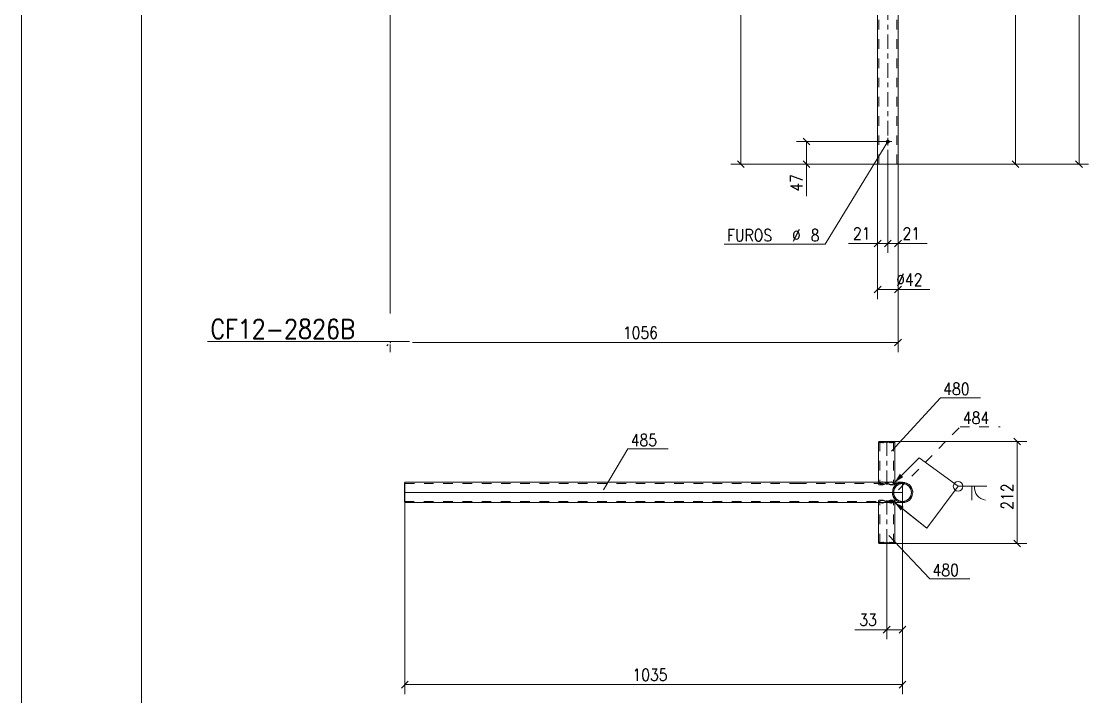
# Model space of a CAD drawing. Header units: millimetres. Extents: x 2 to 846, y 5 to 599.
# Drawn here: x 5 to 226.9, y 305.1 to 445.6 of the extents above; entities that cross this region are included whole.
import ezdxf

# ---------------------------------------------------------------- set-up
doc = ezdxf.new("R2010")
doc.units = ezdxf.units.MM
for name, pattern in [('XKITLINE00', [0]), ('XKITLINE02', [4, 2, -2]), ('XKITLINE03', [6, 3, -1, 1, -1])]:
    doc.linetypes.add(name, pattern=pattern)
for name, color, linetype, lineweight in [('Cota', 4, 'Continuous', 0), ('Marca da peça', 2, 'Continuous', 0), ('Marca do parafuso', 4, 'Continuous', 0), ('Outro tipo de objeto', 7, 'Continuous', 0), ('Parafuso', 3, 'Continuous', 0), ('Peça', 2, 'Continuous', 0), ('Solda', 1, 'Continuous', 0), ('Texto', 7, 'Continuous', 0)]:
    doc.layers.add(name, color=color, linetype=linetype, lineweight=lineweight)
doc.styles.add('ROMANS', font='ROMANS__.TTF')
doc.styles.add('SIMPLEX', font='SIMPLEX_.TTF')

# ---------------------------------------------------------------- blocks, each defined once
blk = doc.blocks.new('*A1')
at = {"layer": 'Parafuso'}
blk.add_hatch(color=7, dxfattribs=at).paths.add_polyline_path([(185.58, 420.55), (185.57, 420.53), (185.57, 420.51), (185.57, 420.49), (185.56, 420.48), (185.56, 420.46), (185.55, 420.44), (185.55, 420.42), (185.54, 420.4), (185.53, 420.38), (185.52, 420.37), (185.51, 420.35), (185.5, 420.33), (185.49, 420.32), (185.47, 420.3), (185.46, 420.29), (185.45, 420.28), (185.43, 420.26), (185.41, 420.25), (185.4, 420.24), (185.38, 420.23), (185.37, 420.22), (185.35, 420.21), (185.33, 420.2), (185.31, 420.2), (185.29, 420.19), (185.27, 420.18), (185.25, 420.18), (185.24, 420.18), (185.22, 420.17), (185.2, 420.17), (185.18, 420.17), (185.16, 420.17), (185.14, 420.17), (185.12, 420.18), (185.1, 420.18), (185.08, 420.18), (185.06, 420.19), (185.04, 420.2), (185.02, 420.2), (185.01, 420.21), (184.99, 420.22), (184.97, 420.23), (184.95, 420.24), (184.94, 420.25), (184.92, 420.26), (184.91, 420.28), (184.89, 420.29), (184.88, 420.3), (184.87, 420.32), (184.86, 420.33), (184.84, 420.35), (184.83, 420.37), (184.82, 420.38), (184.81, 420.4), (184.81, 420.42), (184.8, 420.44), (184.79, 420.46), (184.79, 420.48), (184.78, 420.49), (184.78, 420.51), (184.78, 420.53), (184.78, 420.55), (184.78, 420.57), (184.78, 420.59), (184.78, 420.61), (184.78, 420.63), (184.78, 420.65), (184.79, 420.67), (184.79, 420.69), (184.8, 420.71), (184.81, 420.73), (184.81, 420.74), (184.82, 420.76), (184.83, 420.78), (184.84, 420.8), (184.86, 420.81), (184.87, 420.83), (184.88, 420.84), (184.89, 420.86), (184.91, 420.87), (184.92, 420.88), (184.94, 420.89), (184.95, 420.91), (184.97, 420.92), (184.99, 420.93), (185.01, 420.93), (185.02, 420.94), (185.04, 420.95), (185.06, 420.96), (185.08, 420.96), (185.1, 420.97), (185.12, 420.97), (185.14, 420.97), (185.16, 420.97), (185.18, 420.97), (185.2, 420.97), (185.22, 420.97), (185.24, 420.97), (185.25, 420.97), (185.27, 420.96), (185.29, 420.96), (185.31, 420.95), (185.33, 420.94), (185.35, 420.93), (185.37, 420.93), (185.38, 420.92), (185.4, 420.91), (185.41, 420.89), (185.43, 420.88), (185.45, 420.87), (185.46, 420.86), (185.47, 420.84), (185.49, 420.83), (185.5, 420.81), (185.51, 420.8), (185.52, 420.78), (185.53, 420.76), (185.54, 420.74), (185.55, 420.73), (185.55, 420.71), (185.56, 420.69), (185.56, 420.67), (185.57, 420.65), (185.57, 420.63), (185.57, 420.61), (185.58, 420.59), (185.58, 420.57)], flags=17)
at = {"layer": 'Parafuso', "color": 7, "linetype": 'XKITLINE00', "lineweight": 0}
for p, q in [((185.98, 420.57), (184.38, 420.57)), ((185.18, 421.37), (185.18, 419.77))]:
    blk.add_line(p, q, dxfattribs=at)
blk = doc.blocks.new('*A2')
at = {"layer": 'Peça', "color": 4, "linetype": 'XKITLINE00', "lineweight": 0}
for p, q in [((183.06, 497.76), (183.22, 497.81)), ((183.06, 415.87), (183.06, 497.76)), ((183.22, 497.81), (186.68, 498.9)), ((186.68, 498.9), (187.3, 499.09)), ((187.3, 415.87), (187.3, 499.09)), ((187.3, 415.87), (183.06, 415.87))]:
    blk.add_line(p, q, dxfattribs=at)
at = {"layer": 'Peça', "color": 7, "linetype": 'XKITLINE02', "lineweight": 0}
for p, q in [((183.22, 497.81), (183.06, 497.76)), ((186.68, 498.9), (183.22, 497.81)), ((187.03, 499.01), (183.32, 497.84)), ((183.32, 415.87), (183.32, 497.84)), ((187.14, 499.04), (183.46, 497.89)), ((187.03, 415.87), (187.03, 499.01)), ((187.3, 499.09), (187.14, 499.04))]:
    blk.add_line(p, q, dxfattribs=at)
at = {"layer": 'Peça', "color": 7, "linetype": 'XKITLINE03', "lineweight": 0}
blk.add_line((185.18, 415.87), (185.18, 498.43), dxfattribs=at)
blk = doc.blocks.new('*A6')
at = {"layer": 'Peça', "color": 7, "linetype": 'XKITLINE02', "lineweight": 0}
for p, q in [((183.27, 345.78), (183.36, 345.97)), ((183.37, 345.62), (183.27, 345.78)), ((183.27, 345.46), (183.27, 345.78)), ((183.36, 345.97), (184.2, 345.97)), ((183.42, 345.54), (183.37, 345.62)), ((183.58, 345.46), (183.42, 345.54)), ((183.65, 345.9), (183.53, 345.66)), ((183.53, 336.97), (183.53, 345.66)), ((183.56, 345.62), (183.53, 345.66)), ((183.6, 345.54), (183.56, 345.62)), ((183.58, 345.46), (183.61, 345.46)), ((183.6, 345.54), (183.64, 345.53)), ((183.64, 345.53), (183.78, 345.46)), ((184.11, 345.89), (183.65, 345.9)), ((184.09, 345.37), (183.93, 345.37)), ((184.01, 345.39), (184.09, 345.37)), ((184.09, 345.37), (184.37, 345.44)), ((184.8, 345.64), (184.11, 345.89)), ((184.2, 345.97), (184.77, 345.77)), ((184.37, 345.44), (184.92, 345.54)), ((184.77, 345.77), (185.15, 345.54)), ((184.97, 345.54), (184.8, 345.64)), ((184.92, 345.54), (185.09, 345.64)), ((185.52, 345.44), (184.97, 345.54)), ((185.09, 345.64), (185.78, 345.89)), ((185.15, 345.54), (185.63, 345.46)), ((185.8, 345.37), (185.52, 345.44)), ((185.63, 345.46), (185.96, 345.37)), ((185.78, 345.89), (186.24, 345.9)), ((185.8, 345.37), (186.09, 345.45)), ((185.96, 345.37), (185.8, 345.37)), ((186.53, 345.97), (185.93, 345.97)), ((185.96, 345.37), (186.31, 345.46)), ((186.09, 345.45), (186.29, 345.54)), ((186.24, 345.9), (186.36, 345.66)), ((186.36, 345.66), (186.29, 345.54)), ((186.31, 345.46), (186.47, 345.54)), ((186.36, 336.97), (186.36, 345.66)), ((186.47, 345.54), (186.62, 345.78)), ((183.27, 337.17), (183.37, 337.1)), ((183.37, 337.1), (183.4, 337.22)), ((183.68, 337.07), (183.4, 337.22)), ((183.95, 337.22), (183.68, 337.07)), ((184.16, 337.1), (183.95, 337.22)), ((184.77, 337.17), (184.16, 337.1)), ((184.77, 337.17), (185.41, 337.1)), ((185.41, 337.1), (185.63, 337.22)), ((185.97, 337.07), (185.63, 337.22)), ((186.31, 337.22), (185.97, 337.07)), ((186.39, 337.1), (186.31, 337.22)), ((186.62, 337.17), (186.39, 337.1))]:
    blk.add_line(p, q, dxfattribs=at)
at = {"layer": 'Peça', "color": 4, "linetype": 'XKITLINE00', "lineweight": 0}
for p, q in [((183.27, 337.17), (183.27, 345.46)), ((183.61, 345.46), (183.93, 345.37)), ((183.78, 345.46), (183.8, 345.45)), ((183.8, 345.45), (184.01, 345.39)), ((183.93, 345.37), (184.26, 345.46)), ((184.73, 345.54), (184.26, 345.46)), ((185.12, 345.77), (184.73, 345.54)), ((185.12, 345.77), (185.69, 345.97)), ((185.69, 345.97), (186.53, 345.97)), ((186.62, 345.78), (186.53, 345.97)), ((186.62, 345.78), (186.62, 337.17)), ((183.27, 337.17), (183.5, 337.1)), ((183.38, 336.97), (183.27, 337.17)), ((186.45, 336.97), (183.38, 336.97)), ((183.5, 337.1), (183.58, 337.22)), ((183.58, 337.22), (183.92, 337.07)), ((183.92, 337.07), (184.26, 337.22)), ((184.26, 337.22), (184.48, 337.1)), ((184.48, 337.1), (185.12, 337.17)), ((185.12, 337.17), (185.73, 337.1)), ((185.73, 337.1), (185.93, 337.22)), ((186.21, 337.07), (185.93, 337.22)), ((186.48, 337.22), (186.21, 337.07)), ((186.51, 336.97), (186.45, 336.97)), ((186.52, 337.1), (186.48, 337.22)), ((186.62, 337.17), (186.51, 336.97)), ((186.52, 337.1), (186.62, 337.17))]:
    blk.add_line(p, q, dxfattribs=at)
at = {"layer": 'Peça', "color": 7, "linetype": 'XKITLINE03', "lineweight": 0}
blk.add_line((184.94, 345.97), (184.94, 336.97), dxfattribs=at)
blk = doc.blocks.new('*A7')
at = {"layer": 'Peça', "color": 4, "linetype": 'XKITLINE00', "lineweight": 0}
for p, q in [((183.27, 357.98), (183.38, 358.18)), ((183.5, 358.05), (183.27, 357.98)), ((183.27, 357.98), (183.27, 349.7)), ((183.38, 358.18), (183.56, 358.18)), ((183.58, 357.93), (183.5, 358.05)), ((183.56, 358.18), (186.51, 358.18)), ((183.92, 358.08), (183.58, 357.93)), ((184.26, 357.93), (183.92, 358.08)), ((184.48, 358.05), (184.26, 357.93)), ((185.12, 357.98), (184.48, 358.05)), ((185.73, 358.05), (185.12, 357.98)), ((185.93, 357.93), (185.73, 358.05)), ((186.21, 358.08), (185.93, 357.93)), ((186.48, 357.93), (186.21, 358.08)), ((186.52, 358.05), (186.48, 357.93)), ((186.62, 357.98), (186.51, 358.18)), ((186.62, 357.98), (186.52, 358.05)), ((186.62, 349.37), (186.62, 357.98)), ((183.62, 349.7), (183.93, 349.78)), ((183.78, 349.7), (183.8, 349.7)), ((183.8, 349.7), (184.01, 349.76)), ((183.93, 349.78), (184.26, 349.69)), ((184.26, 349.69), (184.73, 349.61)), ((184.73, 349.61), (185.12, 349.38)), ((185.12, 349.38), (185.69, 349.18)), ((186.48, 349.18), (185.69, 349.18)), ((186.48, 349.18), (186.53, 349.18)), ((186.53, 349.18), (186.62, 349.37))]:
    blk.add_line(p, q, dxfattribs=at)
at = {"layer": 'Peça', "color": 7, "linetype": 'XKITLINE02', "lineweight": 0}
for p, q in [((183.27, 357.98), (183.37, 358.05)), ((183.37, 358.05), (183.4, 357.93)), ((183.4, 357.93), (183.68, 358.08)), ((183.53, 358.18), (183.53, 349.49)), ((183.56, 358.18), (183.53, 358.18)), ((183.68, 358.08), (183.95, 357.93)), ((183.95, 357.93), (184.16, 358.05)), ((184.16, 358.05), (184.77, 357.98)), ((184.77, 357.98), (185.41, 358.05)), ((185.41, 358.05), (185.63, 357.93)), ((185.63, 357.93), (185.97, 358.08)), ((185.97, 358.08), (186.31, 357.93)), ((186.31, 357.93), (186.39, 358.05)), ((186.36, 358.18), (186.36, 349.49)), ((186.39, 358.05), (186.62, 357.98)), ((183.27, 349.7), (183.27, 349.37)), ((183.27, 349.37), (183.42, 349.61)), ((183.36, 349.18), (183.27, 349.37)), ((183.36, 349.18), (184.2, 349.18)), ((183.42, 349.61), (183.58, 349.69)), ((183.53, 349.49), (183.6, 349.61)), ((183.53, 349.49), (183.65, 349.25)), ((183.58, 349.69), (183.62, 349.7)), ((183.6, 349.61), (183.64, 349.62)), ((183.64, 349.62), (183.78, 349.7)), ((184.11, 349.26), (183.65, 349.25)), ((183.93, 349.78), (184.09, 349.78)), ((184.01, 349.76), (184.09, 349.78)), ((184.09, 349.78), (184.37, 349.7)), ((184.8, 349.51), (184.11, 349.26)), ((184.2, 349.18), (184.77, 349.38)), ((184.92, 349.61), (184.37, 349.7)), ((185.15, 349.61), (184.77, 349.38)), ((184.8, 349.51), (184.97, 349.61)), ((185.09, 349.51), (184.92, 349.61)), ((184.97, 349.61), (185.52, 349.71)), ((185.09, 349.51), (185.78, 349.26)), ((185.63, 349.69), (185.15, 349.61)), ((185.52, 349.71), (185.8, 349.78)), ((185.96, 349.78), (185.63, 349.69)), ((185.78, 349.26), (186.24, 349.25)), ((185.8, 349.78), (186.09, 349.7)), ((185.8, 349.78), (185.96, 349.78)), ((186.31, 349.69), (185.96, 349.78)), ((186.29, 349.61), (186.09, 349.7)), ((186.36, 349.49), (186.24, 349.25)), ((186.36, 349.49), (186.29, 349.61)), ((186.47, 349.61), (186.31, 349.69)), ((186.62, 349.37), (186.47, 349.61))]:
    blk.add_line(p, q, dxfattribs=at)
at = {"layer": 'Peça', "color": 7, "linetype": 'XKITLINE03', "lineweight": 0}
blk.add_line((184.94, 349.18), (184.94, 358.18), dxfattribs=at)
blk = doc.blocks.new('*A8')
at = {"layer": 'Peça', "color": 7, "linetype": 'XKITLINE02', "lineweight": 0}
for p, q in [((186.29, 348.39), (186.12, 347.57)), ((186.75, 349.07), (186.29, 348.39)), ((186.53, 348.28), (186.93, 348.89)), ((187.43, 349.53), (186.75, 349.07)), ((186.93, 348.89), (187.53, 349.29)), ((188.24, 349.69), (187.43, 349.53)), ((187.53, 349.29), (188.24, 349.43)), ((188.24, 349.43), (188.95, 349.29)), ((188.95, 349.29), (189.56, 348.89)), ((189.56, 348.89), (189.96, 348.28)), ((186.12, 347.57), (186.29, 346.76)), ((186.29, 346.76), (186.75, 346.08)), ((186.39, 347.57), (186.53, 348.28)), ((186.53, 346.86), (186.39, 347.57)), ((186.93, 346.26), (186.53, 346.86)), ((187.53, 345.86), (186.93, 346.26)), ((189.56, 346.26), (188.95, 345.86)), ((189.96, 346.86), (189.56, 346.26)), ((189.96, 348.28), (190.1, 347.57)), ((190.1, 347.57), (189.96, 346.86)), ((186.75, 346.08), (187.43, 345.62)), ((187.43, 345.62), (188.24, 345.45)), ((188.24, 345.72), (187.53, 345.86)), ((188.95, 345.86), (188.24, 345.72))]:
    blk.add_line(p, q, dxfattribs=at)
at = {"layer": 'Peça', "color": 4, "linetype": 'XKITLINE00', "lineweight": 0}
for p, q in [((189.06, 349.53), (188.24, 349.69)), ((189.74, 349.07), (189.06, 349.53)), ((190.2, 348.39), (189.74, 349.07)), ((190.36, 347.57), (190.2, 348.39)), ((189.74, 346.08), (190.2, 346.76)), ((190.2, 346.76), (190.36, 347.57)), ((188.24, 345.45), (189.06, 345.62)), ((188.24, 345.45), (188.24, 345.45)), ((189.06, 345.62), (189.74, 346.08))]:
    blk.add_line(p, q, dxfattribs=at)
at = {"layer": 'Peça', "color": 7, "linetype": 'XKITLINE02', "lineweight": 0}
for radius, start, end in [(2.12, 360, 180), (1.85, 360, 180), (2.12, 180, 360), (1.85, 180, 360)]:
    blk.add_arc((188.24, 347.57), radius, start, end, dxfattribs=at)
blk = doc.blocks.new('*A9')
at = {"layer": 'Peça', "color": 4, "linetype": 'XKITLINE00', "lineweight": 0}
for p, q in [((84.71, 348.39), (84.7, 347.58)), ((84.72, 349.07), (84.71, 348.39)), ((84.71, 348.29), (84.72, 348.89)), ((84.73, 349.53), (84.72, 349.07)), ((84.72, 348.89), (84.73, 349.29)), ((84.74, 349.7), (84.73, 349.53)), ((84.73, 349.29), (84.74, 349.43)), ((84.74, 349.7), (184.24, 349.7)), ((84.76, 349.53), (84.74, 349.7)), ((84.74, 349.43), (84.76, 349.29)), ((84.77, 349.07), (84.76, 349.53)), ((84.76, 349.29), (84.77, 348.89)), ((84.78, 348.39), (84.77, 349.07)), ((84.77, 348.89), (84.78, 348.29)), ((84.79, 347.58), (84.78, 348.39)), ((186.62, 349.7), (188.24, 349.7)), ((188.24, 349.7), (189.05, 349.53)), ((189.05, 349.53), (189.74, 349.07)), ((189.74, 349.07), (190.19, 348.39)), ((190.19, 348.39), (190.35, 347.58)), ((84.7, 347.58), (84.71, 346.76)), ((84.71, 347.58), (84.71, 348.29)), ((84.71, 346.87), (84.71, 347.58)), ((84.72, 346.26), (84.71, 346.87)), ((84.71, 346.76), (84.72, 346.08)), ((84.73, 345.86), (84.72, 346.26)), ((84.77, 346.26), (84.76, 345.86)), ((84.78, 346.87), (84.77, 346.26)), ((84.77, 346.08), (84.78, 346.76)), ((84.78, 348.29), (84.78, 347.58)), ((84.78, 347.58), (84.78, 346.87)), ((84.78, 346.76), (84.79, 347.58)), ((190.19, 346.76), (189.74, 346.08)), ((190.35, 347.58), (190.19, 346.76)), ((84.72, 346.08), (84.73, 345.62)), ((84.74, 345.72), (84.73, 345.86)), ((84.73, 345.62), (84.74, 345.46)), ((84.76, 345.86), (84.74, 345.72)), ((84.74, 345.46), (84.76, 345.62)), ((84.74, 345.46), (184.25, 345.46)), ((84.76, 345.62), (84.77, 346.08)), ((186.62, 345.46), (188.24, 345.46)), ((189.05, 345.62), (188.24, 345.46)), ((189.74, 346.08), (189.05, 345.62))]:
    blk.add_line(p, q, dxfattribs=at)
at = {"layer": 'Peça', "color": 7, "linetype": 'XKITLINE02', "lineweight": 0}
for p, q in [((84.74, 349.43), (84.76, 349.43)), ((84.76, 349.43), (166.25, 349.43)), ((166.25, 349.43), (188.24, 349.43)), ((184.24, 349.7), (184.26, 349.7)), ((184.26, 349.7), (186.62, 349.7)), ((186.12, 347.58), (186.29, 348.39)), ((186.29, 348.39), (186.75, 349.07)), ((186.93, 348.89), (186.53, 348.29)), ((186.75, 349.07), (187.43, 349.53)), ((187.53, 349.29), (186.93, 348.89)), ((187.43, 349.53), (188.24, 349.7)), ((188.24, 349.43), (187.53, 349.29)), ((188.95, 349.29), (188.24, 349.43)), ((189.55, 348.89), (188.95, 349.29)), ((189.95, 348.29), (189.55, 348.89)), ((186.29, 346.76), (186.12, 347.58)), ((186.75, 346.08), (186.29, 346.76)), ((186.53, 348.29), (186.39, 347.58)), ((186.39, 347.58), (186.53, 346.87)), ((186.53, 346.87), (186.93, 346.26)), ((186.93, 346.26), (187.53, 345.86)), ((188.95, 345.86), (189.55, 346.26)), ((189.55, 346.26), (189.95, 346.87)), ((190.09, 347.58), (189.95, 348.29)), ((189.95, 346.87), (190.09, 347.58)), ((84.74, 345.72), (188.24, 345.72)), ((184.25, 345.46), (186.62, 345.46)), ((187.43, 345.62), (186.75, 346.08)), ((188.24, 345.46), (187.43, 345.62)), ((187.53, 345.86), (188.24, 345.72)), ((188.24, 345.72), (188.95, 345.86))]:
    blk.add_line(p, q, dxfattribs=at)
at = {"layer": 'Peça', "color": 7, "linetype": 'XKITLINE03', "lineweight": 0}
for p, q in [((86.82, 347.58), (84.74, 347.58)), ((88.89, 347.58), (86.82, 347.58)), ((90.95, 347.58), (88.89, 347.58)), ((93.02, 347.58), (90.95, 347.58)), ((95.08, 347.58), (93.02, 347.58)), ((97.14, 347.58), (95.08, 347.58)), ((99.2, 347.58), (97.14, 347.58)), ((101.25, 347.58), (99.2, 347.58)), ((103.3, 347.58), (101.25, 347.58)), ((105.34, 347.58), (103.3, 347.58)), ((107.37, 347.58), (105.34, 347.58)), ((109.4, 347.58), (107.37, 347.58)), ((111.42, 347.58), (109.4, 347.58)), ((113.44, 347.58), (111.42, 347.58)), ((115.44, 347.58), (113.44, 347.58)), ((117.44, 347.58), (115.44, 347.58)), ((119.43, 347.58), (117.44, 347.58)), ((121.4, 347.58), (119.43, 347.58)), ((123.37, 347.58), (121.4, 347.58)), ((125.33, 347.58), (123.37, 347.58)), ((127.27, 347.58), (125.33, 347.58)), ((129.21, 347.58), (127.27, 347.58)), ((131.13, 347.58), (129.21, 347.58)), ((133.04, 347.58), (131.13, 347.58)), ((134.94, 347.58), (133.04, 347.58)), ((136.82, 347.58), (134.94, 347.58)), ((138.69, 347.58), (136.82, 347.58)), ((140.54, 347.58), (138.69, 347.58)), ((142.38, 347.58), (140.54, 347.58)), ((144.2, 347.58), (142.38, 347.58)), ((146.01, 347.58), (144.2, 347.58)), ((147.79, 347.58), (146.01, 347.58)), ((149.57, 347.58), (147.79, 347.58)), ((151.32, 347.58), (149.57, 347.58)), ((153.06, 347.58), (151.32, 347.58)), ((154.78, 347.58), (153.06, 347.58)), ((156.48, 347.58), (154.78, 347.58)), ((158.16, 347.58), (156.48, 347.58)), ((159.82, 347.58), (158.16, 347.58)), ((161.46, 347.58), (159.82, 347.58)), ((163.08, 347.58), (161.46, 347.58)), ((164.68, 347.58), (163.08, 347.58)), ((166.25, 347.58), (164.68, 347.58)), ((167.81, 347.58), (166.25, 347.58)), ((169.34, 347.58), (167.81, 347.58)), ((170.85, 347.58), (169.34, 347.58)), ((172.34, 347.58), (170.85, 347.58)), ((173.8, 347.58), (172.34, 347.58)), ((175.24, 347.58), (173.8, 347.58)), ((176.66, 347.58), (175.24, 347.58)), ((178.05, 347.58), (176.66, 347.58)), ((179.41, 347.58), (178.05, 347.58)), ((180.75, 347.58), (179.41, 347.58)), ((182.07, 347.58), (180.75, 347.58)), ((183.36, 347.58), (182.07, 347.58)), ((184.62, 347.58), (183.36, 347.58)), ((185.85, 347.58), (184.62, 347.58)), ((187.06, 347.58), (185.85, 347.58)), ((188.24, 347.58), (187.06, 347.58))]:
    blk.add_line(p, q, dxfattribs=at)
blk = doc.blocks.new('*A10')
at = {"layer": 'Parafuso'}
for points in [[(188.64, 349.69), (188.64, 349.43), (187.84, 349.43), (187.84, 349.69)], [(188.64, 345.72), (188.64, 345.45), (187.84, 345.45), (187.84, 345.72)]]:
    blk.add_hatch(color=7, dxfattribs=at).paths.add_polyline_path(points, flags=17)
at = {"layer": 'Parafuso', "color": 7, "linetype": 'XKITLINE00', "lineweight": 0}
for p, q in [((187.84, 349.69), (187.84, 349.43)), ((188.24, 349.7), (188.24, 345.46)), ((188.64, 349.69), (188.64, 349.43)), ((187.84, 345.72), (187.84, 345.45)), ((188.64, 345.72), (188.64, 345.45))]:
    blk.add_line(p, q, dxfattribs=at)
blk = doc.blocks.new('*A62')
at = {"layer": 'Cota', "color": 7, "linetype": 'XKITLINE00', "lineweight": 0}
for p, q in [((211, 499.8), (212.42, 498.38)), ((187.3, 499.09), (213.71, 499.09)), ((211.71, 415.87), (211.71, 499.09)), ((185.18, 415.87), (213.71, 415.87)), ((211, 416.58), (212.42, 415.17))]:
    blk.add_line(p, q, dxfattribs=at)
at = {"layer": 'Cota', "color": 3}
for p in [(211.71, 499.09), (211.71, 415.87)]:
    blk.add_point(p, dxfattribs=at)
at = {"layer": 'Cota', "color": 3, "style": 'SIMPLEX', "width": 0.85}
blk.add_text('832', height=2.5, rotation=90.0002, dxfattribs=at).set_placement((210.91, 454))
blk = doc.blocks.new('*A63')
at = {"layer": 'Cota', "color": 7, "linetype": 'XKITLINE00', "lineweight": 0}
for p, q in [((153.91, 503.74), (155.32, 502.33)), ((181.88, 503.04), (152.56, 503.04)), ((154.61, 415.87), (154.61, 503.04)), ((187.3, 415.87), (152.56, 415.87)), ((153.91, 416.58), (155.32, 415.17))]:
    blk.add_line(p, q, dxfattribs=at)
at = {"layer": 'Cota', "color": 3}
for p in [(154.61, 503.04), (154.61, 415.87)]:
    blk.add_point(p, dxfattribs=at)
at = {"layer": 'Cota', "color": 3, "style": 'ROMANS', "width": 0.85}
blk.add_text('872', height=2.5, rotation=90.0002, dxfattribs=at).set_placement((153.81, 455.88))
blk = doc.blocks.new('*A65')
at = {"layer": 'Cota', "color": 7, "linetype": 'XKITLINE00', "lineweight": 0}
for p, q in [((224.22, 557.23), (225.64, 555.82)), ((81.72, 556.52), (226.93, 556.52)), ((224.93, 415.87), (224.93, 556.52)), ((187.3, 415.87), (226.93, 415.87)), ((224.22, 416.58), (225.64, 415.17))]:
    blk.add_line(p, q, dxfattribs=at)
at = {"layer": 'Cota', "color": 3}
for p in [(224.93, 556.52), (224.93, 415.87)]:
    blk.add_point(p, dxfattribs=at)
at = {"layer": 'Cota', "color": 3, "style": 'ROMANS', "width": 0.85}
blk.add_text('1407', height=2.5, rotation=90.0002, dxfattribs=at).set_placement((224.13, 481.43))
blk = doc.blocks.new('*A66')
at = {"layer": 'Cota', "color": 7, "linetype": 'XKITLINE00', "lineweight": 0}
for p, q in [((183.06, 415.87), (183.06, 387.8)), ((187.3, 415.87), (187.3, 387.8)), ((183.76, 390.5), (182.35, 389.09)), ((183.06, 389.8), (187.3, 389.8)), ((188, 390.5), (186.59, 389.09)), ((187.3, 389.8), (193.94, 389.8)), ((187.3, 389.8), (193.94, 389.8))]:
    blk.add_line(p, q, dxfattribs=at)
at = {"layer": 'Cota', "color": 3}
for p in [(183.06, 389.8), (187.3, 389.8)]:
    blk.add_point(p, dxfattribs=at)
at = {"layer": 'Cota', "color": 3, "style": 'ROMANS', "width": 0.85}
blk.add_text('Ø42', height=2.5, dxfattribs=at).set_placement((186.92, 390.6))
blk = doc.blocks.new('*A67')
at = {"layer": 'Cota', "color": 7, "linetype": 'XKITLINE00', "lineweight": 0}
for p, q in [((183.06, 415.87), (183.06, 397.4)), ((185.18, 415.87), (185.18, 397.4)), ((183.76, 400.1), (182.35, 398.69)), ((185.88, 400.1), (184.47, 398.69)), ((183.06, 399.4), (177.01, 399.4)), ((183.06, 399.4), (177.01, 399.4)), ((183.06, 399.4), (185.18, 399.4))]:
    blk.add_line(p, q, dxfattribs=at)
at = {"layer": 'Cota', "color": 3}
for p in [(183.06, 399.4), (185.18, 399.4)]:
    blk.add_point(p, dxfattribs=at)
at = {"layer": 'Cota', "color": 3, "style": 'SIMPLEX', "width": 0.85}
blk.add_text('21', height=2.5, dxfattribs=at).set_placement((177.94, 400.2))
blk = doc.blocks.new('*A68')
at = {"layer": 'Cota', "color": 7, "linetype": 'XKITLINE00', "lineweight": 0}
for p, q in [((185.18, 415.87), (185.18, 397.4)), ((187.3, 415.87), (187.3, 397.4)), ((185.88, 400.1), (184.47, 398.69)), ((188, 400.1), (186.59, 398.69)), ((185.18, 399.4), (187.3, 399.4)), ((187.3, 399.4), (193.35, 399.4)), ((187.3, 399.4), (193.35, 399.4))]:
    blk.add_line(p, q, dxfattribs=at)
at = {"layer": 'Cota', "color": 3}
for p in [(185.18, 399.4), (187.3, 399.4)]:
    blk.add_point(p, dxfattribs=at)
at = {"layer": 'Cota', "color": 3, "style": 'SIMPLEX', "width": 0.85}
blk.add_text('21', height=2.5, dxfattribs=at).set_placement((188.23, 400.2))
blk = doc.blocks.new('*A69')
at = {"layer": 'Cota', "color": 7, "linetype": 'XKITLINE00', "lineweight": 0}
for p, q in [((185.18, 420.57), (166.22, 420.57)), ((167.56, 421.28), (168.98, 419.87)), ((168.27, 415.87), (168.27, 420.57)), ((183.06, 415.87), (166.22, 415.87)), ((167.56, 416.58), (168.98, 415.17)), ((168.27, 415.87), (168.27, 409.23)), ((168.27, 415.87), (168.27, 409.23))]:
    blk.add_line(p, q, dxfattribs=at)
at = {"layer": 'Cota', "color": 3}
for p in [(168.27, 420.57), (168.27, 415.87)]:
    blk.add_point(p, dxfattribs=at)
at = {"layer": 'Cota', "color": 3, "style": 'ROMANS', "width": 0.85}
blk.add_text('47', height=2.5, rotation=90.0002, dxfattribs=at).set_placement((167.47, 410.16))
blk = doc.blocks.new('*A70')
at = {"layer": 'Cota', "color": 7, "linetype": 'XKITLINE00', "lineweight": 0}
for p, q in [((81.72, 556.52), (81.72, 384.78)), ((187.3, 415.87), (187.3, 393.6)), ((187.3, 390.1), (187.3, 376.77)), ((188, 379.48), (186.59, 378.06)), ((81.33, 378.38), (81.01, 378.06)), ((81.72, 378.38), (81.72, 376.77)), ((86.33, 378.77), (187.3, 378.77))]:
    blk.add_line(p, q, dxfattribs=at)
at = {"layer": 'Cota', "color": 3}
for p in [(81.72, 378.77), (187.3, 378.77)]:
    blk.add_point(p, dxfattribs=at)
at = {"layer": 'Cota', "color": 3, "style": 'SIMPLEX', "width": 0.85}
blk.add_text('1056', height=2.5, dxfattribs=at).set_placement((130.1, 379.57))
blk = doc.blocks.new('*A73')
at = {"layer": 'Texto', "color": 4, "linetype": 'XKITLINE00', "lineweight": 0}
blk.add_line((43.75, 378.98), (85.73, 378.98), dxfattribs=at)
at = {"layer": 'Texto', "color": 4, "style": 'ROMANS', "width": 0.85}
blk.add_text('CF12-2826B', height=4, dxfattribs=at).set_placement((44.35, 379.58))
blk = doc.blocks.new('*A75')
at = {"layer": 'Marca do parafuso', "color": 7, "linetype": 'XKITLINE00', "lineweight": 0}
for p, q in [((185.18, 420.57), (172.14, 399.23)), ((183.87, 418.44), (185.18, 420.57)), ((151.15, 399.23), (172.14, 399.23))]:
    blk.add_line(p, q, dxfattribs=at)
at = {"layer": 'Marca do parafuso', "color": 3, "style": 'ROMANS', "width": 0.85}
for s, p in [('FUROS', (151.75, 399.83)), ('Ø', (165.28, 399.83)), ('8', (169.15, 399.83))]:
    blk.add_text(s, height=2.5, dxfattribs=at).set_placement(p)
blk = doc.blocks.new('*A79')
at = {"layer": 'Cota', "color": 7, "linetype": 'XKITLINE00', "lineweight": 0}
for p, q in [((184.94, 358.18), (214.06, 358.18)), ((211.35, 358.88), (212.76, 357.47)), ((212.06, 336.97), (212.06, 358.18)), ((211.35, 337.68), (212.76, 336.27)), ((183.38, 336.97), (214.06, 336.97))]:
    blk.add_line(p, q, dxfattribs=at)
at = {"layer": 'Cota', "color": 3}
for p in [(212.06, 358.18), (212.06, 336.97)]:
    blk.add_point(p, dxfattribs=at)
at = {"layer": 'Cota', "color": 3, "style": 'ROMANS', "width": 0.85}
blk.add_text('212', height=2.5, rotation=90.0002, dxfattribs=at).set_placement((211.26, 344))
blk = doc.blocks.new('*A80')
at = {"layer": 'Cota', "color": 7, "linetype": 'XKITLINE00', "lineweight": 0}
for p, q in [((84.74, 347.58), (84.74, 305.6)), ((188.24, 347.58), (188.24, 305.6)), ((85.45, 308.31), (84.04, 306.89)), ((84.74, 307.6), (188.24, 307.6)), ((188.95, 308.31), (187.54, 306.89))]:
    blk.add_line(p, q, dxfattribs=at)
at = {"layer": 'Cota', "color": 3}
for p in [(84.74, 307.6), (188.24, 307.6)]:
    blk.add_point(p, dxfattribs=at)
at = {"layer": 'Cota', "color": 3, "style": 'SIMPLEX', "width": 0.85}
blk.add_text('1035', height=2.5, dxfattribs=at).set_placement((132.09, 308.4))
blk = doc.blocks.new('*A81')
at = {"layer": 'Cota', "color": 7, "linetype": 'XKITLINE00', "lineweight": 0}
for p, q in [((188.24, 345.45), (188.24, 317.03)), ((184.94, 336.97), (184.94, 317.03)), ((185.65, 319.74), (184.24, 318.32)), ((188.95, 319.74), (187.54, 318.32)), ((184.94, 319.03), (178.3, 319.03)), ((184.94, 319.03), (178.3, 319.03)), ((184.94, 319.03), (188.24, 319.03))]:
    blk.add_line(p, q, dxfattribs=at)
at = {"layer": 'Cota', "color": 3}
for p in [(184.94, 319.03), (188.24, 319.03)]:
    blk.add_point(p, dxfattribs=at)
at = {"layer": 'Cota', "color": 3, "style": 'ROMANS', "width": 0.85}
blk.add_text('33', height=2.5, dxfattribs=at).set_placement((179.24, 319.83))
blk = doc.blocks.new('*A82')
at = {"layer": 'Solda'}
for points in [[(186.62, 349.69), (187.67, 351.47), (188.38, 350.77)], [(186.62, 345.46), (188.49, 344.6), (187.87, 343.82)], [(186.62, 345.45), (188.49, 344.6), (187.87, 343.82)]]:
    blk.add_hatch(color=7, dxfattribs=at).paths.add_polyline_path(points, flags=17)
at = {"layer": 'Solda', "color": 7, "linetype": 'XKITLINE00', "lineweight": 0}
for p, q in [((186.62, 349.69), (191.66, 354.8)), ((191.66, 354.8), (199.79, 348.86)), ((193.28, 340.13), (199.79, 348.86)), ((193.28, 340.13), (199.79, 348.86)), ((199.79, 348.86), (205.79, 348.86)), ((186.62, 345.46), (193.28, 340.13)), ((186.62, 345.45), (193.28, 340.13))]:
    blk.add_line(p, q, dxfattribs=at)
at = {"layer": 'Solda', "color": 3, "linetype": 'XKITLINE00', "lineweight": 0}
blk.add_line((202.65, 348.86), (202.65, 346), dxfattribs=at)
for centre, radius, start, end in [((199.79, 348.86), 1, 90, 270), ((199.79, 348.86), 1, 270, 90), ((205.79, 348.57), 2.59, 173.6598, 263.6598)]:
    blk.add_arc(centre, radius, start, end, dxfattribs=at)
blk = doc.blocks.new('*A83')
at = {"layer": 'Marca da peça', "color": 7, "linetype": 'XKITLINE00', "lineweight": 0}
for p, q in [((185.41, 338.61), (193.88, 329.59)), ((193.88, 329.59), (202.23, 329.59))]:
    blk.add_line(p, q, dxfattribs=at)
at = {"layer": 'Marca da peça', "color": 4, "style": 'ROMANS', "width": 0.85}
blk.add_text('480', height=2.5, dxfattribs=at).set_placement((194.48, 330.19))
blk = doc.blocks.new('*A84')
at = {"layer": 'Marca da peça', "color": 7, "linetype": 'XKITLINE00', "lineweight": 0}
for p, q in [((185.97, 356.19), (196.1, 367.27)), ((196.1, 367.27), (204.46, 367.27))]:
    blk.add_line(p, q, dxfattribs=at)
at = {"layer": 'Marca da peça', "color": 4, "style": 'ROMANS', "width": 0.85}
blk.add_text('480', height=2.5, dxfattribs=at).set_placement((196.7, 367.87))
blk = doc.blocks.new('*A85')
at = {"layer": 'Marca da peça', "color": 7, "linetype": 'XKITLINE02', "lineweight": 0}
for p, q in [((187.41, 348.14), (200.19, 361.24)), ((200.19, 361.24), (208.55, 361.24))]:
    blk.add_line(p, q, dxfattribs=at)
at = {"layer": 'Marca da peça', "color": 4, "style": 'ROMANS', "width": 0.85}
blk.add_text('484', height=2.5, dxfattribs=at).set_placement((200.79, 361.84))
blk = doc.blocks.new('*A86')
at = {"layer": 'Marca da peça', "color": 7, "linetype": 'XKITLINE00', "lineweight": 0}
for p, q in [((126.05, 348.12), (131.13, 356.64)), ((131.13, 356.64), (139.49, 356.64))]:
    blk.add_line(p, q, dxfattribs=at)
at = {"layer": 'Marca da peça', "color": 4, "style": 'ROMANS', "width": 0.85}
blk.add_text('485', height=2.5, dxfattribs=at).set_placement((131.73, 357.24))

msp = doc.modelspace()

# ---------------------------------------------------------------- linework, layer by layer
at = {"layer": 'Outro tipo de objeto', "color": 7, "linetype": 'XKITLINE00', "lineweight": 0}
msp.add_line((5.04, 599), (5.04, 5.04), dxfattribs=at)
at = {"layer": 'Outro tipo de objeto', "color": 6, "linetype": 'XKITLINE00', "lineweight": 0}
msp.add_line((30, 589), (30, 15), dxfattribs=at)

# ---------------------------------------------------------------- block references
at = {"lineweight": 0}
for name in ['*A65', '*A70', '*A63', '*A62', '*A2', '*A69', '*A1', '*A67', '*A66', '*A68', '*A73', '*A84', '*A85', '*A86', '*A7', '*A79', '*A82', '*A9', '*A8', '*A10', '*A80', '*A81', '*A6', '*A83']:
    msp.add_blockref(name, (0, 0), dxfattribs=at)
at = {"layer": 'Marca do parafuso', "lineweight": 0}
msp.add_blockref('*A75', (0, 0), dxfattribs=at)

doc.saveas('drawing.dxf')
